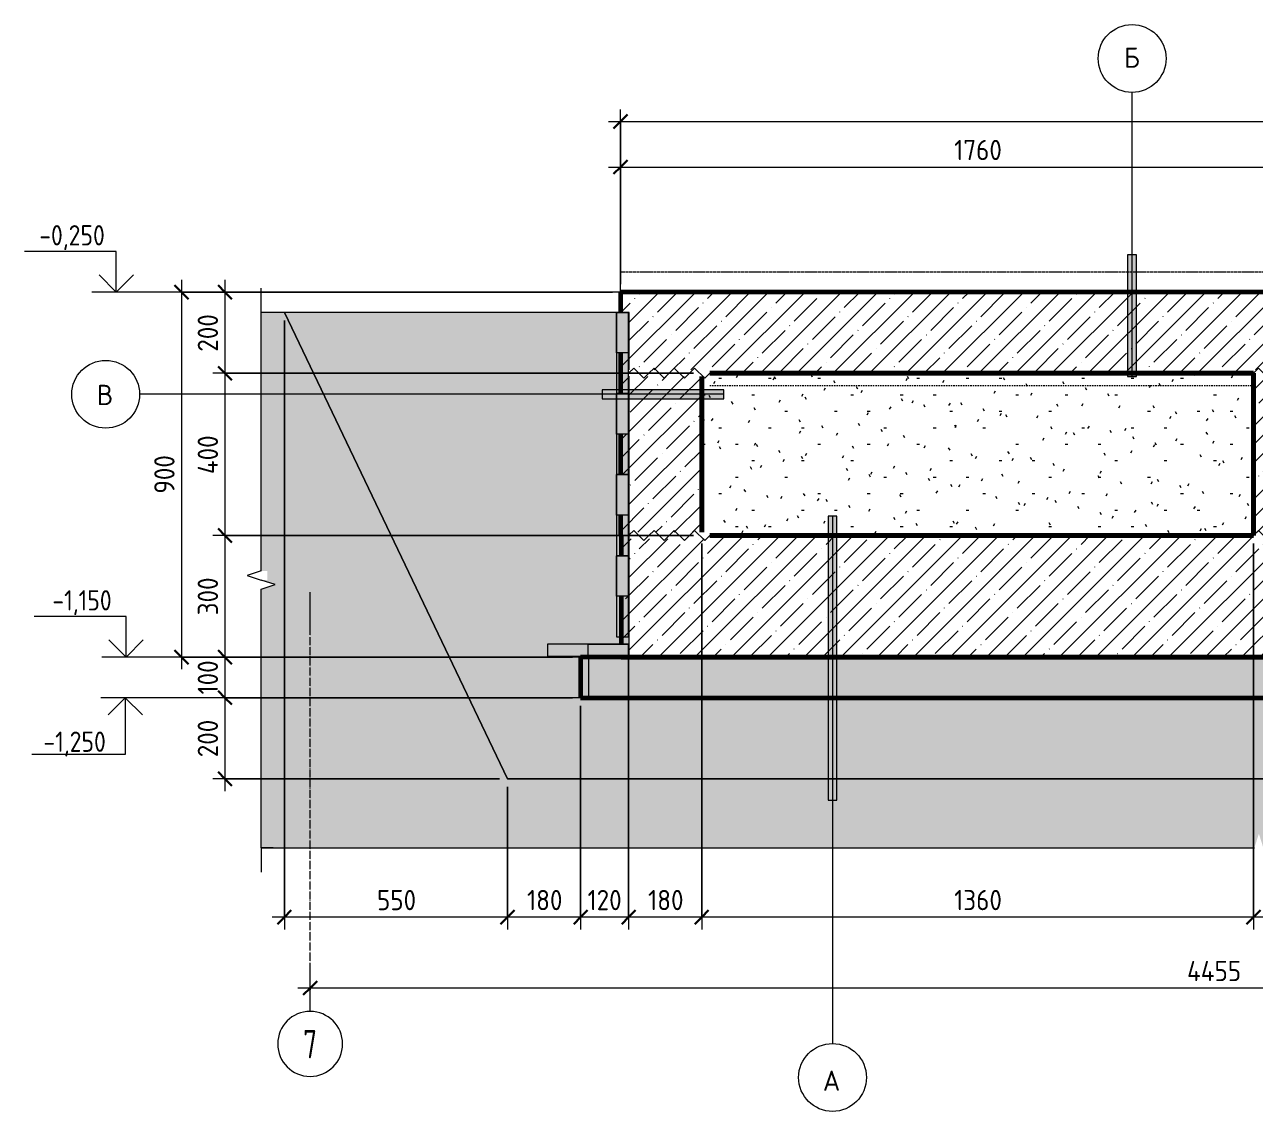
# Model space of a CAD drawing. Header units: millimetres. Extents: x 25978 to 116586, y -2270 to 13021.
# Drawn here: x 57916 to 60947, y -2270 to 410 of the extents above; entities that cross this region are included whole.
import ezdxf

# ---------------------------------------------------------------- set-up
doc = ezdxf.new("R2010")
doc.units = ezdxf.units.MM
for name, pattern in [('01 Штриховая _2 мм_', [3, 2, -1]), ('01 Штриховая _4 мм_', [6, 3.5, -2.5]), ('02 Штрихпунктирная _20 мм_', [25, 20, -2.5, 0, -2.5])]:
    doc.linetypes.add(name, pattern=pattern)
for name, color, linetype, lineweight in [('AA_Dim', 7, 'Continuous', 9), ('AA_Dim-20', 7, 'Continuous', 9), ('AA_Linii', 7, 'Continuous', 9), ('AA_Oformlenie', 7, 'Continuous', 9), ('AA_Vinoska', 7, 'Continuous', 9), ('AA_Visotnaya otmetka', 7, 'Continuous', 9), ('AF_Perekritie', 7, 'Continuous', 20), ('AF_Perekritie_Опалубка', 253, 'Continuous', 20), ('AF_Stena', 7, '01 Штриховая _4 мм_', 20), ('AF_Stena_Опалубка', 253, 'Continuous', 20), ('Оси', 7, 'Continuous', 9)]:
    doc.layers.add(name, color=color, linetype=linetype, lineweight=lineweight)
doc.styles.add('GOST Common_2', font='GOST_Common.ttf', dxfattribs={"height": 50})
doc.styles.add('ISOCPEUR_4', font='isocpeur.TTF', dxfattribs={"width": 0.9, "height": 50})
doc.styles.add('ISOCPEUR_5', font='isocpeur.TTF', dxfattribs={"width": 0.85, "height": 50})
doc.styles.add('ISOCPEUR_6', font='isocpeur.TTF', dxfattribs={"width": 0.7, "height": 70})
doc.dimstyles.new('05_Округл_5мм__прозр__3', dxfattribs={"dimscale": 304.8, "dimtxt": 50.137748, "dimasz": 0.111549, "dimexe": 0.098425, "dimexo": 0.065617, "dimgap": 0.006562, "dimtad": 1, "dimdec": 0, "dimrnd": 5, "dimdsep": 46, "dimtxsty": 'ISOCPEUR_4', "dimblk1": 'OBLIQUE', "dimblk2": 'OBLIQUE', "dimsah": 1, "dimcen": 0.09, "dimdle": 0.098425, "dimazin": 0, "dimtfac": 1, "dimtdec": 4, "dimtix": 1, "dimtmove": 0, "dimatfit": 3, "dimfxl": 1, "dimtvp": 1, "dimtolj": 1, "dimtzin": 0, "dimlwd": 18, "dimlwe": 18, "dimarcsym": 2})
pattern_1 = [(45, (60542.43, -625), (-44.9013, 44.9013), []), (45, (60587.33, -625), (-44.9013, 44.9013), [79.375, -15.875, 0.6706, -15.204])]

# ---------------------------------------------------------------- blocks, each defined once
blk = doc.blocks.new('Засыпка 2 - Засыпка 2-3700114-Сечение 4')
at = {"layer": 'AF_Perekritie', "lineweight": 9}
h = blk.add_hatch(dxfattribs=at)
h.set_pattern_fill('FP_11', color=256, style=0, pattern_type=2)
h.set_pattern_definition([(0, (29472.484, -625), (162.56, 40.64), [6.706, -115.214, 6.706, -115.214, -650.24]), (0, (29472.484, -625), (162.56, 40.64), [-243.84, 6.706, -237.134, 6.706, -115.214, -284.48]), (0, (29472.484, -625), (162.56, 40.64), [-609.6, 6.706, -74.574, 6.706, -196.494]), (120, (29533.444, -604.68), (-116.4753, 120.4611), [6.706, -115.214, 6.706, -115.214, -650.24]), (120, (29533.444, -604.68), (-116.4753, 120.4611), [-243.84, 6.706, -237.134, 6.706, -115.214, -284.48]), (120, (29533.444, -604.68), (-116.4753, 120.4611), [-609.6, 6.706, -74.574, 6.706, -196.494]), (240, (29553.764, -523.4), (-46.0847, -161.1011), [6.706, -115.214, 6.706, -115.214, -650.24]), (240, (29553.764, -523.4), (-46.0847, -161.1011), [-243.84, 6.706, -237.134, 6.706, -115.214, -284.48]), (240, (29553.764, -523.4), (-46.0847, -161.1011), [-609.6, 6.706, -74.574, 6.706, -196.494])])
h.paths.add_polyline_path([(29875.1, -850), (29875.1, -450), (28535.1, -450), (28535.1, -458), (28515.1, -458), (28515.1, -842), (28535.1, -842), (28535.1, -850), (29846.4, -850)])
at = {"layer": 'AF_Perekritie', "lineweight": 60}
for p, q in [((29875.1, -450), (28535.1, -450)), ((29875.1, -850), (29875.1, -450)), ((28515.1, -458), (28515.1, -842)), ((28535.1, -850), (29875.1, -850))]:
    blk.add_line(p, q, dxfattribs=at)
blk = doc.blocks.new('Последовательность узлов - 3мм масшт20 маскировка-904226-Сечение 4')
at = {"layer": 'AA_Oformlenie'}
for p, q in [((28335.1, -850), (28336.7, -848.4)), ((28336.7, -848.4), (28347.6, -837.5)), ((28372.6, -862.5), (28347.6, -837.5)), ((28385.1, -850), (28397.6, -837.5)), ((28422.6, -862.5), (28397.6, -837.5)), ((28435.1, -850), (28447.6, -837.5)), ((28472.6, -862.5), (28447.6, -837.5)), ((28485.1, -850), (28497.6, -837.5)), ((28522.6, -862.5), (28497.6, -837.5)), ((28385.1, -850), (28372.6, -862.5)), ((28435.1, -850), (28422.6, -862.5)), ((28485.1, -850), (28472.6, -862.5)), ((28535.1, -850), (28522.6, -862.5))]:
    blk.add_line(p, q, dxfattribs=at)
blk = doc.blocks.new('011_ЛинияОбрыва _ЭлУзла_Линия_ - Тип 1-3757332-Сечение 4')
at = {"layer": 'AA_Oformlenie'}
for p, q in [((27459.3, -1620), (29877.3, -1620)), ((29921.8, -1620), (32339.3, -1620))]:
    blk.add_line(p, q, dxfattribs=at)
blk = doc.blocks.new('Последовательность узлов - М20-1713677-Сечение 4')
at = {"layer": 'AA_Oformlenie'}
for points in [[(28335.061608, -400), (28335.061608, -300), (28305.061608, -300), (28305.061608, -400)], [(28335.061608, -600), (28335.061608, -500), (28305.061608, -500), (28305.061608, -600)], [(28335.061608, -800), (28335.061608, -700), (28305.061608, -700), (28305.061608, -800)], [(28335.061608, -1000), (28335.061608, -900), (28305.061608, -900), (28305.061608, -1000)]]:
    blk.add_hatch(color=256, dxfattribs=at).paths.add_polyline_path(points)
for p, q in [((28305.061608, -400), (28305.061608, -300)), ((28305.061608, -300), (28335.061608, -300)), ((28305.061608, -300), (28305.061608, -500)), ((28335.061608, -300), (28305.061608, -300)), ((28335.061608, -300), (28335.061608, -400)), ((28335.061608, -500), (28335.061608, -300)), ((28335.061608, -400), (28305.061608, -400)), ((28305.061608, -500), (28335.061608, -500)), ((28305.061608, -600), (28305.061608, -500)), ((28305.061608, -500), (28335.061608, -500)), ((28305.061608, -500), (28305.061608, -700)), ((28335.061608, -500), (28305.061608, -500)), ((28335.061608, -500), (28335.061608, -600)), ((28335.061608, -700), (28335.061608, -500)), ((28335.061608, -600), (28305.061608, -600)), ((28305.061608, -700), (28335.061608, -700)), ((28305.061608, -800), (28305.061608, -700)), ((28305.061608, -700), (28335.061608, -700)), ((28305.061608, -700), (28305.061608, -900)), ((28335.061608, -700), (28305.061608, -700)), ((28335.061608, -700), (28335.061608, -800)), ((28335.061608, -900), (28335.061608, -700)), ((28335.061608, -800), (28305.061608, -800)), ((28305.061608, -900), (28335.061608, -900)), ((28305.061608, -1000), (28305.061608, -900)), ((28305.061608, -900), (28335.061608, -900)), ((28305.061608, -900), (28305.061608, -1100)), ((28335.061608, -900), (28305.061608, -900)), ((28335.061608, -900), (28335.061608, -1000)), ((28335.061608, -1100), (28335.061608, -900)), ((28335.061608, -1000), (28305.061608, -1000)), ((28305.061608, -1100), (28335.061608, -1100))]:
    blk.add_line(p, q, dxfattribs=at)
blk = doc.blocks.new('Последовательность узлов - М20-V8-Сечение 4')
at = {"layer": 'AA_Oformlenie'}
blk.add_hatch(color=256, dxfattribs=at).paths.add_polyline_path([(28335.1, -1147.8), (28335.1, -1117.8), (28235.1, -1117.8), (28235.1, -1147.8)])
for p, q in [((28335.1, -1117.8), (28135.1, -1117.8)), ((28135.1, -1117.8), (28135.1, -1147.8)), ((28235.1, -1117.8), (28335.1, -1117.8)), ((28235.1, -1147.8), (28235.1, -1117.8)), ((28335.1, -1117.8), (28335.1, -1147.8)), ((28335.1, -1147.8), (28335.1, -1117.8)), ((28135.1, -1147.8), (28335.1, -1147.8)), ((28335.1, -1147.8), (28235.1, -1147.8))]:
    blk.add_line(p, q, dxfattribs=at)
blk = doc.blocks.new('Последовательность узлов - 3мм масшт20 маскировка-V9-Сечение 4')
at = {"layer": 'AA_Oformlenie'}
for p, q in [((29875.061608, -850), (29887.561608, -837.5)), ((29912.561608, -862.5), (29887.561608, -837.5)), ((29925.061608, -850), (29937.561608, -837.5)), ((29962.561608, -862.5), (29937.561608, -837.5)), ((29975.061608, -850), (29987.561608, -837.5)), ((30012.561608, -862.5), (29987.561608, -837.5)), ((30025.061608, -850), (30037.561608, -837.5)), ((30062.561608, -862.5), (30037.561608, -837.5)), ((29925.061608, -850), (29912.561608, -862.5)), ((29975.061608, -850), (29962.561608, -862.5)), ((30025.061608, -850), (30012.561608, -862.5)), ((30075.061608, -850), (30062.561608, -862.5))]:
    blk.add_line(p, q, dxfattribs=at)
blk = doc.blocks.new('011_ЛинияОбрыва _ЭлУзла_Линия_ - Тип 1-3734377-Сечение 4')
at = {"layer": 'AA_Oformlenie'}
for p, q in [((27429.3, -937.5), (27429.3, -300)), ((27429.3, -1620), (27429.3, -982))]:
    blk.add_line(p, q, dxfattribs=at)
blk = doc.blocks.new('Ось сетки - d_4мм-2765513-Сечение 4')
at = {"layer": 'Оси'}
for start, end in [(0, 180), (0, 180), (180, 360), (180, 360)]:
    blk.add_arc((27550.1, -2103.5), 80, start, end, dxfattribs=at)
blk = doc.blocks.new('Высотные отметки - Стрелка вверх-400292-Сечение 4')
at = {"layer": 'AA_Vinoska'}
for p, q in [((27072.4, -150), (26846.4, -150)), ((27072.4, -250), (27072.4, -150)), ((27072.4, -250), (27030, -207.6)), ((27072.4, -250), (27114.8, -207.6)), ((27132.4, -250), (27012.4, -250))]:
    blk.add_line(p, q, dxfattribs=at)
blk = doc.blocks.new('DIMBLOCK61-Сечение 4')
at = {"layer": 'AA_Dim-20', "lineweight": 18}
for p, q in [((59385, -230), (59385, 88.3)), ((61145, -230), (61145, 88.3)), ((59355, 58.3), (61145, 58.3)), ((59385, 58.3), (59385, -230)), ((61145, 58.3), (61145, -230))]:
    blk.add_line(p, q, dxfattribs=at)
at = {"layer": 'AA_Dim-20', "lineweight": 30}
for p, q in [((59385, 58.3), (59402, 75.3)), ((61145, 58.3), (61162, 75.3)), ((59385, 58.3), (59368, 41.3)), ((61145, 58.3), (61128, 41.3))]:
    blk.add_line(p, q, dxfattribs=at)
at = {"layer": 'AA_Dim-20', "color": 0, "lineweight": 18, "insert": (60207.3, 125.4), "char_height": 50, "width": 138.494, "attachment_point": 1, "line_spacing_factor": 1.135194, "style": 'ISOCPEUR_4'}
blk.add_mtext('1760', dxfattribs=at)
blk = doc.blocks.new('_Oblique')
at = {"color": 0, "linetype": 'ByBlock', "lineweight": -2}
blk.add_line((-0.5, -0.5), (0.5, 0.5), dxfattribs=at)
blk = doc.blocks.new('DIMBLOCK63-Сечение 4')
at = {"layer": 'AA_Dim-20', "lineweight": 30}
for p, q in [((58410.1, -250), (58393.1, -233)), ((58410.1, -250), (58427.1, -267)), ((58410.1, -450), (58393.1, -433)), ((58410.1, -450), (58427.1, -467))]:
    blk.add_line(p, q, dxfattribs=at)
at = {"layer": 'AA_Dim-20', "lineweight": 18}
for p, q in [((58410.1, -220), (58410.1, -450)), ((59365, -250), (58380.1, -250)), ((58410.1, -250), (59365, -250)), ((59565, -450), (58380.1, -450)), ((58410.1, -450), (59565, -450))]:
    blk.add_line(p, q, dxfattribs=at)
at = {"layer": 'AA_Dim-20', "color": 0, "lineweight": 18, "insert": (58343, -396.8), "char_height": 50, "width": 112.384, "attachment_point": 1, "rotation": 90, "line_spacing_factor": 1.135194, "style": 'ISOCPEUR_4'}
blk.add_mtext('200', dxfattribs=at)
blk = doc.blocks.new('DIMBLOCK64-Сечение 4')
at = {"layer": 'AA_Dim-20', "lineweight": 18}
for p, q in [((59565, -450), (58380.1, -450)), ((58410.1, -450), (58410.1, -850)), ((58410.1, -450), (59565, -450)), ((59565, -850), (58380.1, -850)), ((58410.1, -850), (59565, -850))]:
    blk.add_line(p, q, dxfattribs=at)
at = {"layer": 'AA_Dim-20', "lineweight": 30}
for p, q in [((58410.1, -450), (58393.1, -433)), ((58410.1, -450), (58427.1, -467)), ((58410.1, -850), (58393.1, -833)), ((58410.1, -850), (58427.1, -867))]:
    blk.add_line(p, q, dxfattribs=at)
at = {"layer": 'AA_Dim-20', "color": 0, "lineweight": 18, "insert": (58343, -698.7), "char_height": 50, "width": 116.925, "attachment_point": 1, "rotation": 90, "line_spacing_factor": 1.135194, "style": 'ISOCPEUR_4'}
blk.add_mtext('400', dxfattribs=at)
blk = doc.blocks.new('DIMBLOCK65-Сечение 4')
at = {"layer": 'AA_Dim-20', "lineweight": 30}
for p, q in [((58410.1, -850), (58393.1, -833)), ((58410.1, -850), (58427.1, -867)), ((58410.1, -1150), (58393.1, -1133)), ((58410.1, -1150), (58427.1, -1167))]:
    blk.add_line(p, q, dxfattribs=at)
at = {"layer": 'AA_Dim-20', "lineweight": 18}
for p, q in [((59565, -850), (58380.1, -850)), ((58410.1, -850), (58410.1, -1150)), ((58410.1, -850), (59565, -850)), ((59266.6, -1150), (58380.1, -1150)), ((58410.1, -1150), (59266.6, -1150))]:
    blk.add_line(p, q, dxfattribs=at)
at = {"layer": 'AA_Dim-20', "color": 0, "lineweight": 18, "insert": (58343, -1046.8), "char_height": 50, "width": 112.384, "attachment_point": 1, "rotation": 90, "line_spacing_factor": 1.135194, "style": 'ISOCPEUR_4'}
blk.add_mtext('300', dxfattribs=at)
blk = doc.blocks.new('DIMBLOCK66-Сечение 4')
at = {"layer": 'AA_Dim-20', "lineweight": 18}
for p, q in [((59266.6, -1150), (58380.1, -1150)), ((58410.1, -1150), (58410.1, -1250)), ((58410.1, -1150), (59266.6, -1150)), ((59266.6, -1250), (58380.1, -1250)), ((58410.1, -1250), (59266.6, -1250))]:
    blk.add_line(p, q, dxfattribs=at)
at = {"layer": 'AA_Dim-20', "lineweight": 30}
for p, q in [((58410.1, -1150), (58393.1, -1133)), ((58410.1, -1150), (58427.1, -1167)), ((58410.1, -1250), (58393.1, -1233)), ((58410.1, -1250), (58427.1, -1267))]:
    blk.add_line(p, q, dxfattribs=at)
at = {"layer": 'AA_Dim-20', "color": 0, "lineweight": 18, "insert": (58343, -1242.1), "char_height": 50, "width": 101.032, "attachment_point": 1, "rotation": 90, "line_spacing_factor": 1.135194, "style": 'ISOCPEUR_4'}
blk.add_mtext('100', dxfattribs=at)
blk = doc.blocks.new('DIMBLOCK67-Сечение 4')
at = {"layer": 'AA_Dim-20', "lineweight": 30}
for p, q in [((58410.1, -1250), (58393.1, -1233)), ((58410.1, -1250), (58427.1, -1267)), ((58410.1, -1450), (58393.1, -1433)), ((58410.1, -1450), (58427.1, -1467))]:
    blk.add_line(p, q, dxfattribs=at)
at = {"layer": 'AA_Dim-20', "lineweight": 18}
for p, q in [((59266.6, -1250), (58380.1, -1250)), ((58410.1, -1250), (58410.1, -1480)), ((58410.1, -1250), (59266.6, -1250)), ((59086.6, -1450), (58380.1, -1450)), ((58410.1, -1450), (59086.6, -1450))]:
    blk.add_line(p, q, dxfattribs=at)
at = {"layer": 'AA_Dim-20', "color": 0, "lineweight": 18, "insert": (58343, -1396.8), "char_height": 50, "width": 112.384, "attachment_point": 1, "rotation": 90, "line_spacing_factor": 1.135194, "style": 'ISOCPEUR_4'}
blk.add_mtext('200', dxfattribs=at)
blk = doc.blocks.new('DIMBLOCK68-Сечение 4')
at = {"layer": 'AA_Dim-20', "lineweight": 30}
for p, q in [((58303, -250), (58286, -233)), ((58303, -250), (58320, -267)), ((58303, -1150), (58286, -1133)), ((58303, -1150), (58320, -1167))]:
    blk.add_line(p, q, dxfattribs=at)
at = {"layer": 'AA_Dim-20', "lineweight": 18}
for p, q in [((58303, -220), (58303, -1180)), ((59365, -250), (58273, -250)), ((58303, -250), (59365, -250)), ((59266.6, -1150), (58273, -1150)), ((58303, -1150), (59266.6, -1150))]:
    blk.add_line(p, q, dxfattribs=at)
at = {"layer": 'AA_Dim-20', "color": 0, "lineweight": 18, "insert": (58235.9, -746.8), "char_height": 50, "width": 112.384, "attachment_point": 1, "rotation": 90, "line_spacing_factor": 1.135194, "style": 'ISOCPEUR_4'}
blk.add_mtext('900', dxfattribs=at)
blk = doc.blocks.new('DIMBLOCK69-Сечение 4')
at = {"layer": 'AA_Dim-20', "lineweight": 18}
for p, q in [((58620, -1969.9), (58620, -1935.9)), ((63075, -1969.9), (63075, -1935.9)), ((63105, -1965.9), (58590, -1965.9)), ((58620, -1965.9), (58620, -1969.9)), ((63075, -1965.9), (63075, -1969.9))]:
    blk.add_line(p, q, dxfattribs=at)
at = {"layer": 'AA_Dim-20', "lineweight": 30}
for p, q in [((58620, -1965.9), (58603, -1982.9)), ((58620, -1965.9), (58637, -1948.9)), ((63075, -1965.9), (63058, -1982.9)), ((63075, -1965.9), (63092, -1948.9))]:
    blk.add_line(p, q, dxfattribs=at)
at = {"layer": 'AA_Dim-20', "color": 0, "lineweight": 18, "insert": (60781.3, -1898.8), "char_height": 50, "width": 158.927, "attachment_point": 1, "line_spacing_factor": 1.135194, "style": 'ISOCPEUR_4'}
blk.add_mtext('4455', dxfattribs=at)
blk = doc.blocks.new('DIMBLOCK74-Сечение 4')
at = {"layer": 'AA_Dim-20', "lineweight": 18}
for p, q in [((60945, -870), (60945, -1821.1)), ((60945, -1791.1), (60945, -870)), ((61145, -870), (61145, -1821.1)), ((61145, -1791.1), (61145, -870)), ((61145, -1791.1), (60945, -1791.1))]:
    blk.add_line(p, q, dxfattribs=at)
at = {"layer": 'AA_Dim-20', "lineweight": 30}
for p, q in [((60945, -1791.1), (60962, -1774.1)), ((61145, -1791.1), (61162, -1774.1)), ((60945, -1791.1), (60928, -1808.1)), ((61145, -1791.1), (61128, -1808.1))]:
    blk.add_line(p, q, dxfattribs=at)
at = {"layer": 'AA_Dim-20', "color": 0, "lineweight": 18, "insert": (60998.2, -1723.9), "char_height": 50, "width": 112.384, "attachment_point": 1, "line_spacing_factor": 1.135194, "style": 'ISOCPEUR_4'}
blk.add_mtext('200', dxfattribs=at)
blk = doc.blocks.new('DIMBLOCK75-Сечение 4')
at = {"layer": 'AA_Dim-20', "lineweight": 18}
for p, q in [((59585, -870), (59585, -1821.1)), ((59585, -1791.1), (59585, -870)), ((60945, -870), (60945, -1821.1)), ((60945, -1791.1), (60945, -870)), ((60945, -1791.1), (59585, -1791.1))]:
    blk.add_line(p, q, dxfattribs=at)
at = {"layer": 'AA_Dim-20', "lineweight": 30}
for p, q in [((59585, -1791.1), (59602, -1774.1)), ((60945, -1791.1), (60962, -1774.1)), ((59585, -1791.1), (59568, -1808.1)), ((60945, -1791.1), (60928, -1808.1))]:
    blk.add_line(p, q, dxfattribs=at)
at = {"layer": 'AA_Dim-20', "color": 0, "lineweight": 18, "insert": (60207.3, -1723.9), "char_height": 50, "width": 138.494, "attachment_point": 1, "line_spacing_factor": 1.135194, "style": 'ISOCPEUR_4'}
blk.add_mtext('1360', dxfattribs=at)
blk = doc.blocks.new('DIMBLOCK76-Сечение 4')
at = {"layer": 'AA_Dim-20', "lineweight": 18}
for p, q in [((59585, -870), (59585, -1821.1)), ((59585, -1791.1), (59585, -870)), ((59405, -1120), (59405, -1821.1)), ((59405, -1791.1), (59405, -1120)), ((59585, -1791.1), (59405, -1791.1))]:
    blk.add_line(p, q, dxfattribs=at)
at = {"layer": 'AA_Dim-20', "lineweight": 30}
for p, q in [((59405, -1791.1), (59422, -1774.1)), ((59585, -1791.1), (59602, -1774.1)), ((59405, -1791.1), (59388, -1808.1)), ((59585, -1791.1), (59568, -1808.1))]:
    blk.add_line(p, q, dxfattribs=at)
at = {"layer": 'AA_Dim-20', "color": 0, "lineweight": 18, "insert": (59452.9, -1723.9), "char_height": 50, "width": 101.032, "attachment_point": 1, "line_spacing_factor": 1.135194, "style": 'ISOCPEUR_4'}
blk.add_mtext('180', dxfattribs=at)
blk = doc.blocks.new('DIMBLOCK77-Сечение 4')
at = {"layer": 'AA_Dim-20', "lineweight": 18}
for p, q in [((59405, -1120), (59405, -1821.1)), ((59405, -1791.1), (59405, -1120)), ((59286.6, -1270), (59286.6, -1821.1)), ((59286.6, -1791.1), (59286.6, -1270)), ((59405, -1791.1), (59286.6, -1791.1))]:
    blk.add_line(p, q, dxfattribs=at)
at = {"layer": 'AA_Dim-20', "lineweight": 30}
for p, q in [((59286.6, -1791.1), (59303.6, -1774.1)), ((59405, -1791.1), (59422, -1774.1)), ((59286.6, -1791.1), (59269.6, -1808.1)), ((59405, -1791.1), (59388, -1808.1))]:
    blk.add_line(p, q, dxfattribs=at)
at = {"layer": 'AA_Dim-20', "color": 0, "lineweight": 18, "insert": (59303.7, -1723.9), "char_height": 50, "width": 101.032, "attachment_point": 1, "line_spacing_factor": 1.135194, "style": 'ISOCPEUR_4'}
blk.add_mtext('120', dxfattribs=at)
blk = doc.blocks.new('DIMBLOCK78-Сечение 4')
at = {"layer": 'AA_Dim-20', "lineweight": 18}
for p, q in [((59286.6, -1270), (59286.6, -1821.1)), ((59286.6, -1791.1), (59286.6, -1270)), ((59106.6, -1470), (59106.6, -1821.1)), ((59106.6, -1791.1), (59106.6, -1470)), ((59286.6, -1791.1), (59106.6, -1791.1))]:
    blk.add_line(p, q, dxfattribs=at)
at = {"layer": 'AA_Dim-20', "lineweight": 30}
for p, q in [((59106.6, -1791.1), (59123.6, -1774.1)), ((59286.6, -1791.1), (59303.6, -1774.1)), ((59106.6, -1791.1), (59089.6, -1808.1)), ((59286.6, -1791.1), (59269.6, -1808.1))]:
    blk.add_line(p, q, dxfattribs=at)
at = {"layer": 'AA_Dim-20', "color": 0, "lineweight": 18, "insert": (59154.5, -1723.9), "char_height": 50, "width": 101.032, "attachment_point": 1, "line_spacing_factor": 1.135194, "style": 'ISOCPEUR_4'}
blk.add_mtext('180', dxfattribs=at)
blk = doc.blocks.new('DIMBLOCK79-Сечение 4')
at = {"layer": 'AA_Dim-20', "lineweight": 18}
for p, q in [((58556.6, -320), (58556.6, -1821.1)), ((58556.6, -1791.1), (58556.6, -320)), ((59106.6, -1470), (59106.6, -1821.1)), ((59106.6, -1791.1), (59106.6, -1470)), ((59106.6, -1791.1), (58526.6, -1791.1))]:
    blk.add_line(p, q, dxfattribs=at)
at = {"layer": 'AA_Dim-20', "lineweight": 30}
for p, q in [((58556.6, -1791.1), (58573.6, -1774.1)), ((59106.6, -1791.1), (59123.6, -1774.1)), ((58556.6, -1791.1), (58539.6, -1808.1)), ((59106.6, -1791.1), (59089.6, -1808.1))]:
    blk.add_line(p, q, dxfattribs=at)
at = {"layer": 'AA_Dim-20', "color": 0, "lineweight": 18, "insert": (58784.8, -1723.9), "char_height": 50, "width": 112.384, "attachment_point": 1, "line_spacing_factor": 1.135194, "style": 'ISOCPEUR_4'}
blk.add_mtext('550', dxfattribs=at)
blk = doc.blocks.new('DIMBLOCK81-Сечение 4')
at = {"layer": 'AA_Dim-20', "lineweight": 18}
for p, q in [((59385, -230), (59385, 200.5)), ((62865, -280), (62865, 200.5)), ((59355, 170.5), (62895, 170.5)), ((59385, 170.5), (59385, -230)), ((62865, 170.5), (62865, -280))]:
    blk.add_line(p, q, dxfattribs=at)
at = {"layer": 'AA_Dim-20', "lineweight": 30}
for p, q in [((59385, 170.5), (59402, 187.5)), ((62865, 170.5), (62882, 187.5)), ((59385, 170.5), (59368, 153.5)), ((62865, 170.5), (62848, 153.5))]:
    blk.add_line(p, q, dxfattribs=at)
at = {"layer": 'AA_Dim-20', "color": 0, "lineweight": 18, "insert": (61060.7, 237.6), "char_height": 50, "width": 154.386, "attachment_point": 1, "line_spacing_factor": 1.135194, "style": 'ISOCPEUR_4'}
blk.add_mtext('3480', dxfattribs=at)
blk = doc.blocks.new('Высотные отметки - Стрелка вниз высокая-400290-Сечение 4')
at = {"layer": 'AA_Vinoska'}
for p, q in [((27154.5, -1250), (27034.5, -1250)), ((27094.5, -1250), (27052.1, -1292.4)), ((27094.5, -1250), (27094.5, -1390)), ((27094.5, -1250), (27136.9, -1292.4)), ((27094.5, -1390), (26864.5, -1390))]:
    blk.add_line(p, q, dxfattribs=at)
blk = doc.blocks.new('010_Флажок только номер _ТиповАннот_ - Узел А-3762059-Сечение 4')
at = {"layer": 'AA_Vinoska'}
blk.add_hatch(color=256, dxfattribs=at).paths.add_polyline_path([(28826.5, -1502.7), (28826.5, -802.7), (28848.5, -802.7), (28848.5, -1502.7)])
for p, q in [((28848.5, -802.7), (28826.5, -802.7)), ((28826.5, -802.7), (28826.5, -1502.7)), ((28837.5, -802.7), (28837.5, -2102.7)), ((28848.5, -1502.7), (28848.5, -802.7)), ((28826.5, -1502.7), (28848.5, -1502.7))]:
    blk.add_line(p, q, dxfattribs=at)
blk.add_circle((28837.5, -2186.3), 83.6, dxfattribs=at)
blk = doc.blocks.new('010_Флажок только номер _ТиповАннот_ - Узел В-3762257-Сечение 4')
at = {"layer": 'AA_Vinoska'}
blk.add_hatch(color=256, dxfattribs=at).paths.add_polyline_path([(28269.9, -490.8), (28569.9, -490.8), (28569.9, -512.8), (28269.9, -512.8)])
for p, q in [((28569.9, -501.8), (27129.9, -501.8)), ((28269.9, -490.8), (28269.9, -512.8)), ((28569.9, -490.8), (28269.9, -490.8)), ((28269.9, -512.8), (28569.9, -512.8)), ((28569.9, -512.8), (28569.9, -490.8))]:
    blk.add_line(p, q, dxfattribs=at)
blk.add_circle((27046.3, -501.8), 83.6, dxfattribs=at)
blk = doc.blocks.new('010_Флажок только номер _ТиповАннот_ - Узел Б-3762366-Сечение 4')
at = {"layer": 'AA_Vinoska'}
blk.add_hatch(color=256, dxfattribs=at).paths.add_polyline_path([(29586.9, -157.7), (29586.9, -457.7), (29564.9, -457.7), (29564.9, -157.7)])
for p, q in [((29575.9, -457.7), (29575.9, 242.3)), ((29586.9, -157.7), (29564.9, -157.7)), ((29564.9, -157.7), (29564.9, -457.7)), ((29586.9, -457.7), (29586.9, -157.7)), ((29564.9, -457.7), (29586.9, -457.7))]:
    blk.add_line(p, q, dxfattribs=at)
blk.add_circle((29575.9, 326), 83.6, dxfattribs=at)

msp = doc.modelspace()

# ---------------------------------------------------------------- hatches: boundary and pattern name
at = {"layer": 'AA_Oformlenie'}
h = msp.add_hatch(dxfattribs=at)
h.set_pattern_fill('FP_13', color=256, style=0, pattern_type=2)
h.set_pattern_definition([(228.013, (60688.731, -421.8), (-1625.59275, -1828.805906), [27.338, -2706.439]), (184.97, (60670.443, -442.12), (2438.39893, 203.210588), [46.912, -4644.324]), (132.51, (60623.707, -446.184), (2031.981917, -2235.21593), [33.079, -3274.778]), (267.274, (60544.459, -496.984), (203.177686, 4064.000765), [42.72, -4229.315]), (292.834, (60542.427, -539.656), (-1016.014544, 2438.394363), [41.891, -4147.185]), (357.274, (60558.683, -578.264), (-4064.000765, 203.177686), [42.72, -4229.315]), (37.694, (60601.3554, -580.296), (-2641.608948, -2031.988727), [56.495, -5593.049]), (72.255, (60646.0594, -545.752), (1422.42594, 4470.391849), [53.338, -5280.42]), (121.43, (60662.315, -494.952), (-1625.620142, 2641.587104), [42.865, -4243.644]), (175.236, (60639.963, -458.376), (2235.1988, -203.21414), [48.937, -2397.915]), (222.397, (60591.1954, -454.312), (-2438.417387, -2235.181163), [63.286, -6265.342]), (138.814, (60745.627, -499.016), (-1422.39818, 1219.20226), [21.6, -2138.445]), (171.469, (60729.371, -484.792), (2641.598445, -406.411234), [41.095, -4068.371]), (225, (60688.73, -478.7), (1e-14, -203.2), [28.737, -258.631]), (203.199, (60674.507, -454.312), (1015.99677, 406.40763), [15.475, -1532.05]), (291.801, (60660.283, -460.408), (-203.19592, 609.60137), [21.885, -1072.38]), (30.964, (60668.41, -480.728), (609.59823, 406.40313), [35.546, -1149.304]), (161.565, (60698.89, -462.44), (406.3993, -203.2007), [25.703, -616.872]), (16.389, (60542.427, -460.408), (2032.005538, 609.580525), [36.007, -3564.706]), (70.346, (60576.971, -450.248), (-812.80722, -2235.19765), [30.208, -2990.577]), (293.199, (60698.891, -421.8), (-406.40763, 1015.99677), [30.95, -1516.575]), (343.61, (60711.083, -450.248), (-2031.9949, 609.61599), [36.007, -3564.706]), (339.444, (60542.427, -586.392), (-1016.00023, 406.39942), [34.723, -1701.419]), (294.775, (60574.94, -598.584), (-1015.99464, 2235.20252), [29.094, -2880.287]), (66.801, (60700.923, -625), (406.40763, 1015.99677), [30.95, -1516.575]), (17.354, (60713.115, -596.552), (-2641.600166, -812.7987), [34.063, -3372.19]), (69.444, (60601.355, -625), (-406.39942, -1016.00023), [17.361, -1718.78]), (101.31, (60688.73, -625), (-203.2012, 812.79994), [10.361, -1025.759]), (165.964, (60686.7, -614.84), (609.6008, -203.19715), [41.891, -795.924]), (186.009, (60646.059, -604.68), (2031.999995, 203.19976), [38.821, -3843.309]), (303.69, (60668.41, -499.016), (-203.199, 406.4002), [29.306, -703.342]), (353.157, (60684.6674, -523.4), (3454.398015, -406.41372), [51.165, -5065.281]), (60.945, (60735.467, -529.496), (-812.8103, -1422.39426), [20.921, -2071.151]), (90, (60745.63, -511.2), (-203.2, 203.2), [12.192, -191.008]), (120.256, (60641.995, -598.584), (812.78861, -1422.40596), [28.229, -2794.715]), (48.013, (60627.771, -574.2), (1625.59275, 1828.805906), [54.675, -2679.101]), (0, (60664.35, -533.56), (203.2, 203.2), [52.832, -150.368]), (325.305, (60717.18, -533.56), (-2032.003683, 1422.39508), [32.129, -3180.745]), (254.055, (60743.595, -551.848), (-203.19406, -812.8015), [29.586, -1449.732]), (207.646, (60735.467, -580.296), (-3860.799697, -2032.001423), [48.172, -4768.997]), (175.426, (60692.7954, -602.648), (-2641.60024, 203.203787), [50.962, -5045.268])])
h.paths.add_polyline_path([(63409.2001, -1620), (63409.2001, -1450), (59106.6341, -1450), (58556.6341, -300), (58499.2001, -300), (58499.2001, -937.4765), (58514.9012, -937.4765), (58514.9012, -960), (58499.2001, -960), (58533.8412, -971), (58499.2001, -982), (58499.2001, -1620), (60947.2001, -1620), (60958.2001, -1585.359), (60969.2001, -1620), (60969.2001, -1604.2989), (60991.7236, -1604.2989), (60991.7236, -1620), (62222.5238, -1620)])
h = msp.add_hatch(dxfattribs=at)
h.set_pattern_fill('FP_12', color=256, style=0, pattern_type=2)
h.set_pattern_definition([(0, (60542.427, -625), (81.28, 20.32), [6.706, -54.254, 6.706, -54.254, -325.12]), (0, (60542.427, -625), (81.28, 20.32), [-121.92, 6.706, -115.214, 6.706, -54.254, -142.24]), (0, (60542.427, -625), (81.28, 20.32), [-304.8, 6.706, -33.934, 6.706, -94.894]), (120, (60572.907, -614.84), (-58.23764, 60.23054), [6.706, -54.254, 6.706, -54.254, -325.12]), (120, (60572.907, -614.84), (-58.23764, 60.23054), [-121.92, 6.706, -115.214, 6.706, -54.254, -142.24]), (120, (60572.907, -614.84), (-58.23764, 60.23054), [-304.8, 6.706, -33.934, 6.706, -94.894]), (240, (60583.067, -574.2), (-23.04236, -80.55054), [6.706, -54.254, 6.706, -54.254, -325.12]), (240, (60583.067, -574.2), (-23.04236, -80.55054), [-121.92, 6.706, -115.214, 6.706, -54.254, -142.24]), (240, (60583.067, -574.2), (-23.04236, -80.55054), [-304.8, 6.706, -33.934, 6.706, -94.894])])
h.paths.add_polyline_path([(63409.2001, -1450), (63409.2001, -982), (63374.5591, -971), (63409.2001, -960), (63393.4991, -960), (63393.4991, -937.4765), (63409.2001, -937.4765), (63409.2001, -300), (62895.005, -300), (62895.005, -400), (62865.005, -400), (62865.005, -500), (62895.005, -500), (62895.005, -600), (62865.005, -600), (62865.005, -700), (62895.005, -700), (62895.005, -800), (62865.005, -800), (62865.005, -900), (62895.005, -900), (62895.005, -1000), (62865.005, -1000), (62865.005, -1117.7974), (62965.005, -1117.7974), (62965.005, -1147.7974), (62865.005, -1147.7974), (62865.005, -1150), (62965.005, -1150), (62965.005, -1250), (59306.6341, -1250), (59306.6341, -1150), (59406.6341, -1150), (59406.6341, -458), (59405.005, -458), (59405.005, -442), (59406.6341, -442), (59406.6341, -300), (59405.005, -300), (59405.005, -400), (59375.005, -400), (59375.005, -300), (58556.6341, -300), (59106.6341, -1450), (62222.5238, -1450)])
h.paths.add_polyline_path([(59375.005, -1147.7974), (59305.005, -1147.7974), (59305.005, -1117.7974), (59405.005, -1117.7974), (59405.005, -1147.7974)])
h.paths.add_polyline_path([(59375.005, -1000), (59375.005, -900), (59405.005, -900), (59405.005, -1000)])
h.paths.add_polyline_path([(59375.005, -800), (59375.005, -700), (59405.005, -700), (59405.005, -800)])
h.paths.add_polyline_path([(59375.005, -600), (59375.005, -500), (59405.005, -500), (59405.005, -600)])
at = {"layer": 'AF_Perekritie', "lineweight": 9}
h = msp.add_hatch(dxfattribs=at)
h.set_pattern_fill('FP_9', color=256, style=0, pattern_type=2)
h.set_pattern_definition(pattern_1)
h.paths.add_polyline_path([(59605.005, -450), (60945.005, -450), (60945.005, -442), (61145.005, -442), (61145.005, -250), (59385.005, -250), (59385.005, -300), (59405.005, -300), (59405.005, -400), (59385.005, -400), (59385.005, -450), (59405.005, -450), (59405.005, -442), (59605.005, -442), (59605.005, -447.4359)])
h = msp.add_hatch(dxfattribs=at)
h.set_pattern_fill('FP_9', color=256, style=0, pattern_type=2)
h.set_pattern_definition(pattern_1)
h.paths.add_polyline_path([(59605.005, -1150), (62865.005, -1150), (62865.005, -858), (62665.005, -858), (62665.005, -850), (61145.005, -850), (61145.005, -858), (60945.005, -858), (60945.005, -850), (59605.005, -850), (59605.005, -858), (59405.005, -858), (59405.005, -850), (59386.6341, -850), (59386.6341, -900), (59405.005, -900), (59405.005, -1000), (59386.6341, -1000), (59386.6341, -1117.7974), (59405.005, -1117.7974), (59405.005, -1147.7974), (59386.6341, -1147.7974), (59386.6341, -1150), (59555.005, -1150)])
h = msp.add_hatch(dxfattribs=at)
h.set_pattern_fill('FP_10', color=256, style=0, pattern_type=2)
h.set_pattern_definition([(50, (60542.43, -625), (145.7474, -12.751), [15.24, -167.64]), (355, (60542.43, -625), (-28.194, 152.846), [12.192, -134.112]), (100.451, (60554.57, -626.06), (117.554, 140.094), [12.952, -142.472]), (46.184, (60542.43, -584.36), (216.864, -33.634), [22.86, -251.46]), (96.636, (60560.5, -587.16), (189.922, 197.942), [19.428, -213.708]), (351.184, (60542.43, -584.36), (189.925, 197.94), [18.288, -201.168]), (21, (60562.75, -594.52), (121.292, -81.812), [15.24, -167.64]), (326, (60562.75, -594.52), (49.442, 147.351), [12.192, -134.112]), (71.451, (60572.85, -601.34), (170.734, 65.5375), [12.952, -142.472]), (37.5, (60542.43, -625), (2.4709, 67.6435), [6.706, -125.781, 6.706, -129.438, -134.62]), (37.5, (60542.43, -625), (2.4709, 67.6435), [-268.63, 6.706, -127.914]), (7.5, (60542.43, -625), (53.4554, 80.144), [6.706, -70.917, 6.706, -122.733, -51.308]), (7.5, (60542.43, -625), (53.4554, 80.144), [-207.061, 6.706, -44.602]), (327.5, (60497.113, -625), (108.4723, -4.5829), [6.706, -44.094, 6.706, -151.79, -210.312]), (327.5, (60497.113, -625), (108.4723, -4.5829), [-209.296, 6.706, -203.606]), (317.5, (60476.79, -625), (118.503, 20.3417), [6.706, -59.334, 6.706, -98.552, -149.352]), (317.5, (60476.79, -625), (118.503, 20.3417), [-171.298, 6.706, -142.646])])
h.paths.add_polyline_path([(62891.8722, -1250), (62965.005, -1250), (62965.005, -1150), (59286.6341, -1150), (59286.6341, -1250), (62865.005, -1250)])
at = {"layer": 'AF_Stena', "linetype": 'Continuous', "lineweight": 9}
h = msp.add_hatch(dxfattribs=at)
h.set_pattern_fill('FP_9', color=256, style=0, pattern_type=2)
h.set_pattern_definition(pattern_1)
h.paths.add_polyline_path([(59405.005, -850), (59405.005, -842), (59585.005, -842), (59585.005, -458), (59405.005, -458), (59405.005, -450), (59385.005, -450), (59385.2087, -500), (59405.005, -500), (59405.005, -600), (59385.005, -600), (59385.005, -700), (59405.005, -700), (59405.005, -800), (59385.005, -800), (59385.005, -850), (59386.6341, -850)])
h = msp.add_hatch(dxfattribs=at)
h.set_pattern_fill('FP_9', color=256, style=0, pattern_type=2)
h.set_pattern_definition(pattern_1)
h.paths.add_polyline_path([(61045.005, -842), (61145.005, -842), (61145.005, -458), (60945.005, -458), (60945.005, -842), (60995.005, -842)])

# ---------------------------------------------------------------- linework, layer by layer
at = {"layer": 'AA_Linii', "linetype": '01 Штриховая _2 мм_', "lineweight": 20}
for p, q in [((59385.005, -200), (61146.3143, -200)), ((59385.005, -250), (59385.005, -200))]:
    msp.add_line(p, q, dxfattribs=at)
at = {"layer": 'AA_Linii', "lineweight": 20}
for p, q in [((59405.005, -300), (58499.2001, -300)), ((59406.6341, -300), (58556.6341, -300)), ((58556.6341, -300), (59106.6341, -1450)), ((59106.6341, -1450), (58556.6341, -300)), ((59406.6341, -442), (59406.6341, -300)), ((59406.6341, -1150), (59406.6341, -458)), ((59306.6341, -1250), (59306.6341, -1150)), ((59306.6341, -1150), (59406.6341, -1150)), ((62965.005, -1250), (59306.6341, -1250)), ((59106.6341, -1450), (63409.2001, -1450)), ((63409.2001, -1450), (59106.6341, -1450)), ((58499.2001, -1620), (60947.2001, -1620))]:
    msp.add_line(p, q, dxfattribs=at)
at = {"layer": 'AA_Linii', "linetype": '01 Штриховая _4 мм_', "lineweight": 20}
msp.add_line((59605.005, -479.8472), (60945.005, -479.8472), dxfattribs=at)
at = {"layer": 'AA_Vinoska'}
for p, q in [((58499.2001, -300), (58499.2001, -240)), ((58499.2001, -937.4765), (58464.5401, -948.7383)), ((58464.5401, -948.7383), (58499.2001, -960)), ((58533.8412, -971), (58499.2001, -960)), ((58499.2001, -982), (58533.8412, -971)), ((58529.2001, -1620), (58499.2001, -1620)), ((58499.2001, -1620), (58499.2001, -1680))]:
    msp.add_line(p, q, dxfattribs=at)
at = {"layer": 'AA_Visotnaya otmetka'}
for p, q in [((59176.5283, -250), (58142.3271, -250)), ((59454.2926, -250), (59176.5283, -250)), ((58973.3047, -1150), (58166.2742, -1150)), ((59707.9914, -1150), (58973.3047, -1150)), ((58437.9357, -1250), (58164.4403, -1250)), ((59421.455, -1250), (58437.9357, -1250))]:
    msp.add_line(p, q, dxfattribs=at)
at = {"layer": 'AF_Perekritie_Опалубка', "lineweight": 60}
for p, q in [((61145.005, -250), (59385.005, -250)), ((59385.005, -250), (59385.005, -300)), ((59385.005, -400), (59385.005, -450)), ((59605.005, -450), (60945.005, -450)), ((59386.6341, -850), (59386.6341, -900)), ((60945.005, -850), (59605.005, -850)), ((59386.6341, -1000), (59386.6341, -1117.7974)), ((59306.6341, -1150), (59286.6341, -1150)), ((59286.6341, -1150), (59286.6341, -1250)), ((62965.005, -1150), (59306.6341, -1150)), ((59386.6341, -1147.7974), (59386.6341, -1150)), ((59386.6341, -1150), (62865.005, -1150)), ((59286.6341, -1250), (59306.6341, -1250)), ((59306.6341, -1250), (62965.005, -1250))]:
    msp.add_line(p, q, dxfattribs=at)
at = {"layer": 'AF_Stena_Опалубка', "lineweight": 60}
for p, q in [((59385.005, -450), (59385.005, -500)), ((60945.005, -450), (60945.005, -850)), ((59585.005, -842), (59585.005, -458)), ((59385.005, -600), (59385.005, -700)), ((59385.005, -800), (59385.005, -850)), ((59385.005, -850), (59386.6341, -850))]:
    msp.add_line(p, q, dxfattribs=at)
at = {"layer": 'Оси'}
for p, q in [((58620.005, -1090), (58620.005, -990)), ((58620.005, -2023.5227), (58620.005, -1923.5227))]:
    msp.add_line(p, q, dxfattribs=at)
at = {"layer": 'Оси', "linetype": '02 Штрихпунктирная _20 мм_'}
msp.add_line((58620.005, -1923.5227), (58620.005, -1090), dxfattribs=at)

# ---------------------------------------------------------------- block references
at = {"layer": 'AA_Oformlenie'}
for name in ['011_ЛинияОбрыва _ЭлУзла_Линия_ - Тип 1-3734377-Сечение 4', 'Последовательность узлов - М20-1713677-Сечение 4', 'Последовательность узлов - 3мм масшт20 маскировка-904226-Сечение 4', 'Последовательность узлов - 3мм масшт20 маскировка-V9-Сечение 4', 'Последовательность узлов - М20-V8-Сечение 4', '011_ЛинияОбрыва _ЭлУзла_Линия_ - Тип 1-3757332-Сечение 4']:
    msp.add_blockref(name, (31069.9434, 0), dxfattribs=at)
at = {"layer": 'AA_Oformlenie', "rotation": 180}
for p in [(89480.0666, -1300), (91020.0666, -1300)]:
    msp.add_blockref('Последовательность узлов - 3мм масшт20 маскировка-V9-Сечение 4', p, dxfattribs=at)
at = {"layer": 'AA_Vinoska'}
for name in ['010_Флажок только номер _ТиповАннот_ - Узел Б-3762366-Сечение 4', 'Высотные отметки - Стрелка вверх-400292-Сечение 4', '010_Флажок только номер _ТиповАннот_ - Узел В-3762257-Сечение 4', '010_Флажок только номер _ТиповАннот_ - Узел А-3762059-Сечение 4', 'Высотные отметки - Стрелка вниз высокая-400290-Сечение 4']:
    msp.add_blockref(name, (31069.9434, 0), dxfattribs=at)
at = {"layer": 'AA_Visotnaya otmetka'}
msp.add_blockref('Высотные отметки - Стрелка вверх-400292-Сечение 4', (31093.8905, -900), dxfattribs=at)
at = {"layer": 'AF_Perekritie', "linetype": '01 Штриховая _4 мм_'}
msp.add_blockref('Засыпка 2 - Засыпка 2-3700114-Сечение 4', (31069.9434, 0), dxfattribs=at)
at = {"layer": 'Оси'}
msp.add_blockref('Ось сетки - d_4мм-2765513-Сечение 4', (31069.9434, 0), dxfattribs=at)

# ---------------------------------------------------------------- texts
at = {"layer": 'AA_Vinoska', "char_height": 50, "attachment_point": 1, "style": 'GOST Common_2'}
for s, insert, width in [('\\fGOST Common|b0|i0|c204|p34|;Б', (60625.8023, 353.1712), 48.10125), ('\\fGOST Common|b0|i0|c204|p34|;В', (58094.3467, -478.5652), 49.704625), ('\\fGOST Common|b0|i0|c204|p34|;А', (59883.6879, -2169.1899), 54.51475)]:
    msp.add_mtext(s, dxfattribs=dict(at, insert=insert, width=width))
at = {"layer": 'AA_Visotnaya otmetka', "char_height": 50, "attachment_point": 1, "line_spacing_factor": 1.135194, "style": 'ISOCPEUR_5'}
for s, insert, width in [('-0,250', (57952.3607, -84.8641), 191.919467), ('-1,150', (57984.8308, -984.8641), 171.464101), ('-1,250', (57962.7354, -1333.4636), 181.691784)]:
    msp.add_mtext(s, dxfattribs=dict(at, insert=insert, width=width))
at = {"layer": 'Оси', "insert": (58602.8289, -2069.0306), "char_height": 70, "width": 41.527412, "attachment_point": 1, "style": 'ISOCPEUR_6'}
msp.add_mtext('\\fISOCPEUR|b0|i0|c204|p34|;\\W.7;7', dxfattribs=at)

# ---------------------------------------------------------------- dimensions: what is measured, and where the dimension line sits
at = {"layer": 'AA_Dim', "lineweight": 18}
for base, p1, p2, override, picture, middle in [((62865.005, 170.5072), (59385.005, -250), (62865.005, -300), {"dimpost": '<>', "dimfxl": 3480.359177}, 'DIMBLOCK81-Сечение 4', (61125.005, 197.5072)), ((61145.005, 58.2598), (59385.005, -250), (61145.005, -250), {"dimpost": '<>', "dimfxl": 1760}, 'DIMBLOCK61-Сечение 4', (60265.005, 85.2598)), ((58556.6341, -1791.0665), (59106.6341, -1450), (58556.6341, -300), {"dimpost": '<>', "dimfxl": 1274.754878}, 'DIMBLOCK79-Сечение 4', (58831.6341, -1764.0665)), ((59405.005, -1791.0665), (59585.005, -850), (59405.005, -1100), {"dimpost": '<>', "dimfxl": 308.058436}, 'DIMBLOCK76-Сечение 4', (59495.005, -1764.0665)), ((59585.005, -1791.0665), (60945.005, -850), (59585.005, -850), {"dimpost": '<>', "dimfxl": 1360}, 'DIMBLOCK75-Сечение 4', (60265.005, -1764.0665)), ((60945.005, -1791.0665), (61145.005, -850), (60945.005, -850), {"dimpost": '<>', "dimfxl": 200}, 'DIMBLOCK74-Сечение 4', (61045.005, -1764.0665)), ((59286.6341, -1791.0665), (59405.005, -1100), (59286.6341, -1250), {"dimpost": '<>', "dimfxl": 191.080307}, 'DIMBLOCK77-Сечение 4', (59345.8196, -1764.0665)), ((59106.6341, -1791.0665), (59286.6341, -1250), (59106.6341, -1450), {"dimpost": '<>', "dimfxl": 269.072481}, 'DIMBLOCK78-Сечение 4', (59196.6341, -1764.0665)), ((58620.005, -1965.9044), (63075.005, -1989.9461), (58620.005, -1989.9461), {"dimpost": '<>', "dimfxl": 4455}, 'DIMBLOCK69-Сечение 4', (60847.505, -1938.9044))]:
    dim = msp.add_linear_dim(base=base, p1=p1, p2=p2, dimstyle='05_Округл_5мм__прозр__3', override=override, dxfattribs=at)
    dim.commit()
    dim.dimension.update_dxf_attribs({"geometry": picture, "text_midpoint": middle})
for base, p1, p2, override, picture, middle in [((58302.9912, -1150), (59385.005, -250), (59286.6341, -1150), {"dimpost": '<>', "dimfxl": 905.360064}, 'DIMBLOCK68-Сечение 4', (58275.9912, -700)), ((58410.1237, -450), (59385.005, -250), (59585.005, -450), {"dimpost": '<>', "dimfxl": 282.842712}, 'DIMBLOCK63-Сечение 4', (58383.1237, -350)), ((58410.1237, -850), (59585.005, -450), (59585.005, -850), {"dimpost": '<>', "dimfxl": 400}, 'DIMBLOCK64-Сечение 4', (58383.1237, -650)), ((58410.1237, -1150), (59585.005, -850), (59286.6341, -1150), {"dimpost": '<>', "dimfxl": 423.11373}, 'DIMBLOCK65-Сечение 4', (58383.1237, -1000)), ((58410.1237, -1250), (59286.6341, -1150), (59286.6341, -1250), {"dimpost": '<>', "dimfxl": 100}, 'DIMBLOCK66-Сечение 4', (58383.1237, -1200)), ((58410.1237, -1450), (59286.6341, -1250), (59106.6341, -1450), {"dimpost": '<>', "dimfxl": 269.072481}, 'DIMBLOCK67-Сечение 4', (58383.1237, -1350))]:
    dim = msp.add_linear_dim(base=base, p1=p1, p2=p2, angle=90, dimstyle='05_Округл_5мм__прозр__3', override=override, dxfattribs=at)
    dim.commit()
    dim.dimension.update_dxf_attribs({"geometry": picture, "text_midpoint": middle})

doc.saveas('drawing.dxf')
